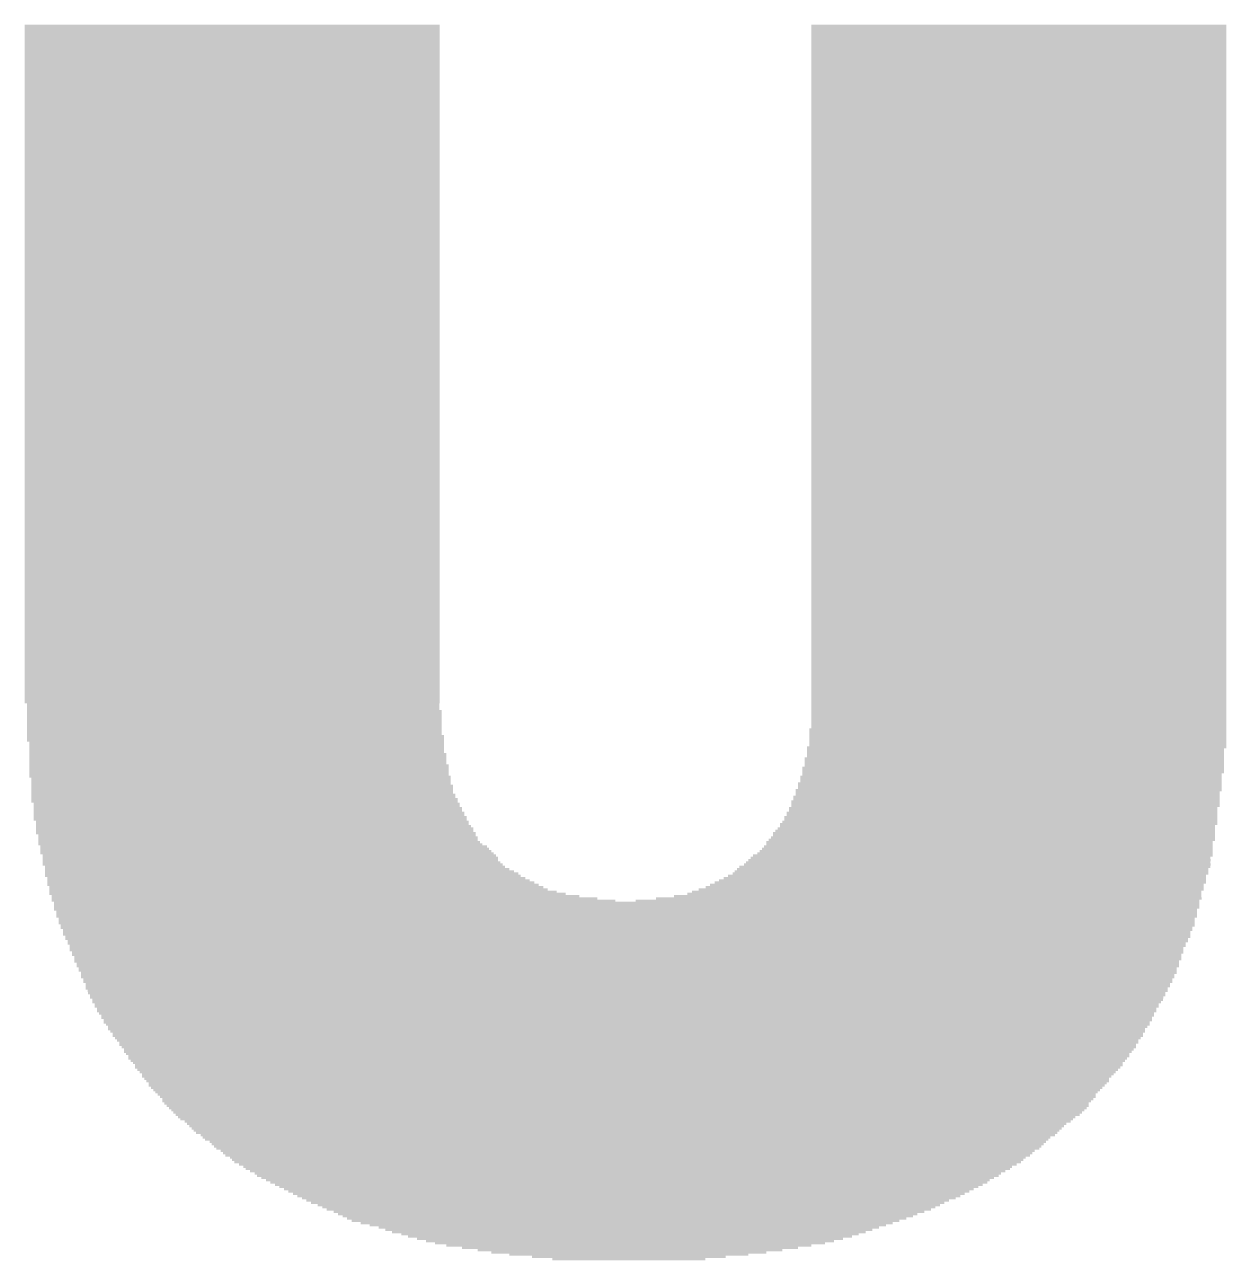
# Model space of a CAD drawing. Extents: x -8.2 to 30.2, y -5.3 to 52.8.
# Drawn here: x 15.989 to 18.697, y 39.113 to 41.897 of the extents above; entities that cross this region are included whole.
import ezdxf

# ---------------------------------------------------------------- set-up
doc = ezdxf.new("R2010")
doc.units = 0
doc.layers.add('22', color=6, linetype='CONTINUOUS')

# ---------------------------------------------------------------- blocks, each defined once
blk = doc.blocks.new('RECT')
blk.add_solid([(-0.5, -0.5), (0.5, -0.5), (-0.5, 0.5), (0.5, 0.5)])

msp = doc.modelspace()

# ---------------------------------------------------------------- block references
at = {"layer": '22', "yscale": 0.0051, "rotation": 180}
for p, xscale in [((16.4567, 41.8948), 0.9347), ((16.4567, 41.8897), 0.9347), ((16.4567, 41.8846), 0.9347), ((16.4567, 41.8795), 0.9347), ((16.4567, 41.8744), 0.9347), ((16.4567, 41.8694), 0.9347), ((18.2296, 41.8948), 0.9347), ((18.2296, 41.8897), 0.9347), ((18.2296, 41.8846), 0.9347), ((18.2296, 41.8795), 0.9347), ((18.2296, 41.8744), 0.9347), ((18.2296, 41.8694), 0.9347), ((16.4567, 41.8643), 0.9347), ((16.4567, 41.8592), 0.9347), ((16.4567, 41.8541), 0.9347), ((16.4567, 41.849), 0.9347), ((16.4567, 41.844), 0.9347), ((18.2296, 41.8643), 0.9347), ((18.2296, 41.8592), 0.9347), ((18.2296, 41.8541), 0.9347), ((18.2296, 41.849), 0.9347), ((18.2296, 41.844), 0.9347), ((16.4567, 41.8389), 0.9347), ((16.4567, 41.8338), 0.9347), ((16.4567, 41.8287), 0.9347), ((16.4567, 41.8236), 0.9347), ((16.4567, 41.8186), 0.9347), ((16.4567, 41.8135), 0.9347), ((18.2296, 41.8389), 0.9347), ((18.2296, 41.8338), 0.9347), ((18.2296, 41.8287), 0.9347), ((18.2296, 41.8236), 0.9347), ((18.2296, 41.8186), 0.9347), ((18.2296, 41.8135), 0.9347), ((16.4567, 41.8084), 0.9347), ((16.4567, 41.8033), 0.9347), ((16.4567, 41.7982), 0.9347), ((16.4567, 41.7932), 0.9347), ((16.4567, 41.7881), 0.9347), ((18.2296, 41.8084), 0.9347), ((18.2296, 41.8033), 0.9347), ((18.2296, 41.7982), 0.9347), ((18.2296, 41.7932), 0.9347), ((18.2296, 41.7881), 0.9347), ((16.4567, 41.783), 0.9347), ((16.4567, 41.7779), 0.9347), ((16.4567, 41.7728), 0.9347), ((16.4567, 41.7678), 0.9347), ((16.4567, 41.7627), 0.9347), ((16.4567, 41.7576), 0.9347), ((18.2296, 41.783), 0.9347), ((18.2296, 41.7779), 0.9347), ((18.2296, 41.7728), 0.9347), ((18.2296, 41.7678), 0.9347), ((18.2296, 41.7627), 0.9347), ((18.2296, 41.7576), 0.9347), ((16.4567, 41.7525), 0.9347), ((16.4567, 41.7474), 0.9347), ((16.4567, 41.7424), 0.9347), ((16.4567, 41.7373), 0.9347), ((16.4567, 41.7322), 0.9347), ((18.2296, 41.7525), 0.9347), ((18.2296, 41.7474), 0.9347), ((18.2296, 41.7424), 0.9347), ((18.2296, 41.7373), 0.9347), ((18.2296, 41.7322), 0.9347), ((16.4567, 41.7271), 0.9347), ((16.4567, 41.722), 0.9347), ((16.4567, 41.717), 0.9347), ((16.4567, 41.7119), 0.9347), ((16.4567, 41.7068), 0.9347), ((16.4567, 41.7017), 0.9347), ((18.2296, 41.7271), 0.9347), ((18.2296, 41.722), 0.9347), ((18.2296, 41.717), 0.9347), ((18.2296, 41.7119), 0.9347), ((18.2296, 41.7068), 0.9347), ((18.2296, 41.7017), 0.9347), ((16.4567, 41.6966), 0.9347), ((16.4567, 41.6916), 0.9347), ((16.4567, 41.6865), 0.9347), ((16.4567, 41.6814), 0.9347), ((16.4567, 41.6763), 0.9347), ((18.2296, 41.6966), 0.9347), ((18.2296, 41.6916), 0.9347), ((18.2296, 41.6865), 0.9347), ((18.2296, 41.6814), 0.9347), ((18.2296, 41.6763), 0.9347), ((16.4567, 41.6712), 0.9347), ((16.4567, 41.6662), 0.9347), ((16.4567, 41.6611), 0.9347), ((16.4567, 41.656), 0.9347), ((16.4567, 41.6509), 0.9347), ((16.4567, 41.6458), 0.9347), ((18.2296, 41.6712), 0.9347), ((18.2296, 41.6662), 0.9347), ((18.2296, 41.6611), 0.9347), ((18.2296, 41.656), 0.9347), ((18.2296, 41.6509), 0.9347), ((18.2296, 41.6458), 0.9347), ((16.4567, 41.6408), 0.9347), ((16.4567, 41.6357), 0.9347), ((16.4567, 41.6306), 0.9347), ((16.4567, 41.6255), 0.9347), ((16.4567, 41.6204), 0.9347), ((18.2296, 41.6408), 0.9347), ((18.2296, 41.6357), 0.9347), ((18.2296, 41.6306), 0.9347), ((18.2296, 41.6255), 0.9347), ((18.2296, 41.6204), 0.9347), ((16.4567, 41.6154), 0.9347), ((16.4567, 41.6103), 0.9347), ((16.4567, 41.6052), 0.9347), ((16.4567, 41.6001), 0.9347), ((16.4567, 41.595), 0.9347), ((16.4567, 41.59), 0.9347), ((18.2296, 41.6154), 0.9347), ((18.2296, 41.6103), 0.9347), ((18.2296, 41.6052), 0.9347), ((18.2296, 41.6001), 0.9347), ((18.2296, 41.595), 0.9347), ((18.2296, 41.59), 0.9347), ((16.4567, 41.5849), 0.9347), ((16.4567, 41.5798), 0.9347), ((16.4567, 41.5747), 0.9347), ((16.4567, 41.5696), 0.9347), ((16.4567, 41.5646), 0.9347), ((18.2296, 41.5849), 0.9347), ((18.2296, 41.5798), 0.9347), ((18.2296, 41.5747), 0.9347), ((18.2296, 41.5696), 0.9347), ((18.2296, 41.5646), 0.9347), ((16.4567, 41.5595), 0.9347), ((16.4567, 41.5544), 0.9347), ((16.4567, 41.5493), 0.9347), ((16.4567, 41.5442), 0.9347), ((16.4567, 41.5392), 0.9347), ((16.4567, 41.5341), 0.9347), ((18.2296, 41.5595), 0.9347), ((18.2296, 41.5544), 0.9347), ((18.2296, 41.5493), 0.9347), ((18.2296, 41.5442), 0.9347), ((18.2296, 41.5392), 0.9347), ((18.2296, 41.5341), 0.9347), ((16.4567, 41.529), 0.9347), ((16.4567, 41.5239), 0.9347), ((16.4567, 41.5188), 0.9347), ((16.4567, 41.5138), 0.9347), ((16.4567, 41.5087), 0.9347), ((18.2296, 41.529), 0.9347), ((18.2296, 41.5239), 0.9347), ((18.2296, 41.5188), 0.9347), ((18.2296, 41.5138), 0.9347), ((18.2296, 41.5087), 0.9347), ((16.4567, 41.5036), 0.9347), ((16.4567, 41.4985), 0.9347), ((16.4567, 41.4934), 0.9347), ((16.4567, 41.4884), 0.9347), ((16.4567, 41.4833), 0.9347), ((16.4567, 41.4782), 0.9347), ((18.2296, 41.5036), 0.9347), ((18.2296, 41.4985), 0.9347), ((18.2296, 41.4934), 0.9347), ((18.2296, 41.4884), 0.9347), ((18.2296, 41.4833), 0.9347), ((18.2296, 41.4782), 0.9347), ((16.4567, 41.4731), 0.9347), ((16.4567, 41.468), 0.9347), ((16.4567, 41.463), 0.9347), ((16.4567, 41.4579), 0.9347), ((16.4567, 41.4528), 0.9347), ((18.2296, 41.4731), 0.9347), ((18.2296, 41.468), 0.9347), ((18.2296, 41.463), 0.9347), ((18.2296, 41.4579), 0.9347), ((18.2296, 41.4528), 0.9347), ((16.4567, 41.4477), 0.9347), ((16.4567, 41.4426), 0.9347), ((16.4567, 41.4376), 0.9347), ((16.4567, 41.4325), 0.9347), ((16.4567, 41.4274), 0.9347), ((16.4567, 41.4223), 0.9347), ((18.2296, 41.4477), 0.9347), ((18.2296, 41.4426), 0.9347), ((18.2296, 41.4376), 0.9347), ((18.2296, 41.4325), 0.9347), ((18.2296, 41.4274), 0.9347), ((18.2296, 41.4223), 0.9347), ((16.4567, 41.4172), 0.9347), ((16.4567, 41.4122), 0.9347), ((16.4567, 41.4071), 0.9347), ((16.4567, 41.402), 0.9347), ((16.4567, 41.3969), 0.9347), ((18.2296, 41.4172), 0.9347), ((18.2296, 41.4122), 0.9347), ((18.2296, 41.4071), 0.9347), ((18.2296, 41.402), 0.9347), ((18.2296, 41.3969), 0.9347), ((16.4567, 41.3918), 0.9347), ((16.4567, 41.3868), 0.9347), ((16.4567, 41.3817), 0.9347), ((16.4567, 41.3766), 0.9347), ((16.4567, 41.3715), 0.9347), ((16.4567, 41.3664), 0.9347), ((18.2296, 41.3918), 0.9347), ((18.2296, 41.3868), 0.9347), ((18.2296, 41.3817), 0.9347), ((18.2296, 41.3766), 0.9347), ((18.2296, 41.3715), 0.9347), ((18.2296, 41.3664), 0.9347), ((16.4567, 41.3614), 0.9347), ((16.4567, 41.3563), 0.9347), ((16.4567, 41.3512), 0.9347), ((16.4567, 41.3461), 0.9347), ((16.4567, 41.341), 0.9347), ((18.2296, 41.3614), 0.9347), ((18.2296, 41.3563), 0.9347), ((18.2296, 41.3512), 0.9347), ((18.2296, 41.3461), 0.9347), ((18.2296, 41.341), 0.9347), ((16.4567, 41.336), 0.9347), ((16.4567, 41.3309), 0.9347), ((16.4567, 41.3258), 0.9347), ((16.4567, 41.3207), 0.9347), ((16.4567, 41.3156), 0.9347), ((16.4567, 41.3106), 0.9347), ((18.2296, 41.336), 0.9347), ((18.2296, 41.3309), 0.9347), ((18.2296, 41.3258), 0.9347), ((18.2296, 41.3207), 0.9347), ((18.2296, 41.3156), 0.9347), ((18.2296, 41.3106), 0.9347), ((16.4567, 41.3055), 0.9347), ((16.4567, 41.3004), 0.9347), ((16.4567, 41.2953), 0.9347), ((16.4567, 41.2902), 0.9347), ((16.4567, 41.2852), 0.9347), ((18.2296, 41.3055), 0.9347), ((18.2296, 41.3004), 0.9347), ((18.2296, 41.2953), 0.9347), ((18.2296, 41.2902), 0.9347), ((18.2296, 41.2852), 0.9347), ((16.4567, 41.2801), 0.9347), ((16.4567, 41.275), 0.9347), ((16.4567, 41.2699), 0.9347), ((16.4567, 41.2648), 0.9347), ((16.4567, 41.2598), 0.9347), ((18.2296, 41.2801), 0.9347), ((18.2296, 41.275), 0.9347), ((18.2296, 41.2699), 0.9347), ((18.2296, 41.2648), 0.9347), ((18.2296, 41.2598), 0.9347), ((16.4567, 41.2547), 0.9347), ((16.4567, 41.2496), 0.9347), ((16.4567, 41.2445), 0.9347), ((16.4567, 41.2394), 0.9347), ((16.4567, 41.2344), 0.9347), ((16.4567, 41.2293), 0.9347), ((18.2296, 41.2547), 0.9347), ((18.2296, 41.2496), 0.9347), ((18.2296, 41.2445), 0.9347), ((18.2296, 41.2394), 0.9347), ((18.2296, 41.2344), 0.9347), ((18.2296, 41.2293), 0.9347), ((16.4567, 41.2242), 0.9347), ((16.4567, 41.2191), 0.9347), ((16.4567, 41.214), 0.9347), ((16.4567, 41.209), 0.9347), ((16.4567, 41.2039), 0.9347), ((18.2296, 41.2242), 0.9347), ((18.2296, 41.2191), 0.9347), ((18.2296, 41.214), 0.9347), ((18.2296, 41.209), 0.9347), ((18.2296, 41.2039), 0.9347), ((16.4567, 41.1988), 0.9347), ((16.4567, 41.1937), 0.9347), ((16.4567, 41.1886), 0.9347), ((16.4567, 41.1836), 0.9347), ((16.4567, 41.1785), 0.9347), ((16.4567, 41.1734), 0.9347), ((18.2296, 41.1988), 0.9347), ((18.2296, 41.1937), 0.9347), ((18.2296, 41.1886), 0.9347), ((18.2296, 41.1836), 0.9347), ((18.2296, 41.1785), 0.9347), ((18.2296, 41.1734), 0.9347), ((16.4567, 41.1683), 0.9347), ((16.4567, 41.1632), 0.9347), ((16.4567, 41.1582), 0.9347), ((16.4567, 41.1531), 0.9347), ((16.4567, 41.148), 0.9347), ((18.2296, 41.1683), 0.9347), ((18.2296, 41.1632), 0.9347), ((18.2296, 41.1582), 0.9347), ((18.2296, 41.1531), 0.9347), ((18.2296, 41.148), 0.9347), ((16.4567, 41.1429), 0.9347), ((16.4567, 41.1378), 0.9347), ((16.4567, 41.1328), 0.9347), ((16.4567, 41.1277), 0.9347), ((16.4567, 41.1226), 0.9347), ((16.4567, 41.1175), 0.9347), ((18.2296, 41.1429), 0.9347), ((18.2296, 41.1378), 0.9347), ((18.2296, 41.1328), 0.9347), ((18.2296, 41.1277), 0.9347), ((18.2296, 41.1226), 0.9347), ((18.2296, 41.1175), 0.9347), ((16.4567, 41.1124), 0.9347), ((16.4567, 41.1074), 0.9347), ((16.4567, 41.1023), 0.9347), ((16.4567, 41.0972), 0.9347), ((16.4567, 41.0921), 0.9347), ((18.2296, 41.1124), 0.9347), ((18.2296, 41.1074), 0.9347), ((18.2296, 41.1023), 0.9347), ((18.2296, 41.0972), 0.9347), ((18.2296, 41.0921), 0.9347), ((16.4567, 41.087), 0.9347), ((16.4567, 41.082), 0.9347), ((16.4567, 41.0769), 0.9347), ((16.4567, 41.0718), 0.9347), ((16.4567, 41.0667), 0.9347), ((16.4567, 41.0616), 0.9347), ((18.2296, 41.087), 0.9347), ((18.2296, 41.082), 0.9347), ((18.2296, 41.0769), 0.9347), ((18.2296, 41.0718), 0.9347), ((18.2296, 41.0667), 0.9347), ((18.2296, 41.0616), 0.9347), ((16.4567, 41.0566), 0.9347), ((16.4567, 41.0515), 0.9347), ((16.4567, 41.0464), 0.9347), ((16.4567, 41.0413), 0.9347), ((16.4567, 41.0362), 0.9347), ((18.2296, 41.0566), 0.9347), ((18.2296, 41.0515), 0.9347), ((18.2296, 41.0464), 0.9347), ((18.2296, 41.0413), 0.9347), ((18.2296, 41.0362), 0.9347), ((16.4567, 41.0312), 0.9347), ((16.4567, 41.0261), 0.9347), ((16.4567, 41.021), 0.9347), ((16.4567, 41.0159), 0.9347), ((16.4567, 41.0108), 0.9347), ((16.4567, 41.0058), 0.9347), ((18.2296, 41.0312), 0.9347), ((18.2296, 41.0261), 0.9347), ((18.2296, 41.021), 0.9347), ((18.2296, 41.0159), 0.9347), ((18.2296, 41.0108), 0.9347), ((18.2296, 41.0058), 0.9347), ((16.4567, 41.0007), 0.9347), ((16.4567, 40.9956), 0.9347), ((16.4567, 40.9905), 0.9347), ((16.4567, 40.9854), 0.9347), ((16.4567, 40.9804), 0.9347), ((18.2296, 41.0007), 0.9347), ((18.2296, 40.9956), 0.9347), ((18.2296, 40.9905), 0.9347), ((18.2296, 40.9854), 0.9347), ((18.2296, 40.9804), 0.9347), ((16.4567, 40.9753), 0.9347), ((16.4567, 40.9702), 0.9347), ((16.4567, 40.9651), 0.9347), ((16.4567, 40.96), 0.9347), ((16.4567, 40.955), 0.9347), ((16.4567, 40.9499), 0.9347), ((18.2296, 40.9753), 0.9347), ((18.2296, 40.9702), 0.9347), ((18.2296, 40.9651), 0.9347), ((18.2296, 40.96), 0.9347), ((18.2296, 40.955), 0.9347), ((18.2296, 40.9499), 0.9347), ((16.4567, 40.9448), 0.9347), ((16.4567, 40.9397), 0.9347), ((16.4567, 40.9346), 0.9347), ((16.4567, 40.9296), 0.9347), ((16.4567, 40.9245), 0.9347), ((18.2296, 40.9448), 0.9347), ((18.2296, 40.9397), 0.9347), ((18.2296, 40.9346), 0.9347), ((18.2296, 40.9296), 0.9347), ((18.2296, 40.9245), 0.9347), ((16.4567, 40.9194), 0.9347), ((16.4567, 40.9143), 0.9347), ((16.4567, 40.9092), 0.9347), ((16.4567, 40.9042), 0.9347), ((16.4567, 40.8991), 0.9347), ((16.4567, 40.894), 0.9347), ((18.2296, 40.9194), 0.9347), ((18.2296, 40.9143), 0.9347), ((18.2296, 40.9092), 0.9347), ((18.2296, 40.9042), 0.9347), ((18.2296, 40.8991), 0.9347), ((18.2296, 40.894), 0.9347), ((16.4567, 40.8889), 0.9347), ((16.4567, 40.8838), 0.9347), ((16.4567, 40.8788), 0.9347), ((16.4567, 40.8737), 0.9347), ((16.4567, 40.8686), 0.9347), ((18.2296, 40.8889), 0.9347), ((18.2296, 40.8838), 0.9347), ((18.2296, 40.8788), 0.9347), ((18.2296, 40.8737), 0.9347), ((18.2296, 40.8686), 0.9347), ((16.4567, 40.8635), 0.9347), ((16.4567, 40.8584), 0.9347), ((16.4567, 40.8534), 0.9347), ((16.4567, 40.8483), 0.9347), ((16.4567, 40.8432), 0.9347), ((16.4567, 40.8381), 0.9347), ((18.2296, 40.8635), 0.9347), ((18.2296, 40.8584), 0.9347), ((18.2296, 40.8534), 0.9347), ((18.2296, 40.8483), 0.9347), ((18.2296, 40.8432), 0.9347), ((18.2296, 40.8381), 0.9347), ((16.4567, 40.833), 0.9347), ((16.4567, 40.828), 0.9347), ((16.4567, 40.8229), 0.9347), ((16.4567, 40.8178), 0.9347), ((16.4567, 40.8127), 0.9347), ((18.2296, 40.833), 0.9347), ((18.2296, 40.828), 0.9347), ((18.2296, 40.8229), 0.9347), ((18.2296, 40.8178), 0.9347), ((18.2296, 40.8127), 0.9347), ((16.4567, 40.8076), 0.9347), ((16.4567, 40.8026), 0.9347), ((16.4567, 40.7975), 0.9347), ((16.4567, 40.7924), 0.9347), ((16.4567, 40.7873), 0.9347), ((16.4567, 40.7822), 0.9347), ((18.2296, 40.8076), 0.9347), ((18.2296, 40.8026), 0.9347), ((18.2296, 40.7975), 0.9347), ((18.2296, 40.7924), 0.9347), ((18.2296, 40.7873), 0.9347), ((18.2296, 40.7822), 0.9347), ((16.4567, 40.7772), 0.9347), ((16.4567, 40.7721), 0.9347), ((16.4567, 40.767), 0.9347), ((16.4567, 40.7619), 0.9347), ((16.4567, 40.7568), 0.9347), ((18.2296, 40.7772), 0.9347), ((18.2296, 40.7721), 0.9347), ((18.2296, 40.767), 0.9347), ((18.2296, 40.7619), 0.9347), ((18.2296, 40.7568), 0.9347), ((16.4567, 40.7518), 0.9347), ((16.4567, 40.7467), 0.9347), ((16.4567, 40.7416), 0.9347), ((16.4567, 40.7365), 0.9347), ((16.4567, 40.7314), 0.9347), ((16.4567, 40.7264), 0.9347), ((18.2296, 40.7518), 0.9347), ((18.2296, 40.7467), 0.9347), ((18.2296, 40.7416), 0.9347), ((18.2296, 40.7365), 0.9347), ((18.2296, 40.7314), 0.9347), ((18.2296, 40.7264), 0.9347), ((16.4567, 40.7213), 0.9347), ((16.4567, 40.7162), 0.9347), ((16.4567, 40.7111), 0.9347), ((16.4567, 40.706), 0.9347), ((16.4567, 40.701), 0.9347), ((18.2296, 40.7213), 0.9347), ((18.2296, 40.7162), 0.9347), ((18.2296, 40.7111), 0.9347), ((18.2296, 40.706), 0.9347), ((18.2296, 40.701), 0.9347), ((16.4567, 40.6959), 0.9347), ((16.4567, 40.6908), 0.9347), ((16.4567, 40.6857), 0.9347), ((16.4567, 40.6806), 0.9347), ((16.4567, 40.6756), 0.9347), ((16.4567, 40.6705), 0.9347), ((18.2296, 40.6959), 0.9347), ((18.2296, 40.6908), 0.9347), ((18.2296, 40.6857), 0.9347), ((18.2296, 40.6806), 0.9347), ((18.2296, 40.6756), 0.9347), ((18.2296, 40.6705), 0.9347), ((16.4567, 40.6654), 0.9347), ((16.4567, 40.6603), 0.9347), ((16.4567, 40.6552), 0.9347), ((16.4567, 40.6502), 0.9347), ((16.4567, 40.6451), 0.9347), ((18.2296, 40.6654), 0.9347), ((18.2296, 40.6603), 0.9347), ((18.2296, 40.6552), 0.9347), ((18.2296, 40.6502), 0.9347), ((18.2296, 40.6451), 0.9347), ((16.4567, 40.64), 0.9347), ((16.4567, 40.6349), 0.9347), ((16.4567, 40.6298), 0.9347), ((16.4567, 40.6248), 0.9347), ((16.4567, 40.6197), 0.9347), ((16.4567, 40.6146), 0.9347), ((18.2296, 40.64), 0.9347), ((18.2296, 40.6349), 0.9347), ((18.2296, 40.6298), 0.9347), ((18.2296, 40.6248), 0.9347), ((18.2296, 40.6197), 0.9347), ((18.2296, 40.6146), 0.9347), ((16.4567, 40.6095), 0.9347), ((16.4567, 40.6044), 0.9347), ((16.4567, 40.5994), 0.9347), ((16.4567, 40.5943), 0.9347), ((16.4567, 40.5892), 0.9347), ((18.2296, 40.6095), 0.9347), ((18.2296, 40.6044), 0.9347), ((18.2296, 40.5994), 0.9347), ((18.2296, 40.5943), 0.9347), ((18.2296, 40.5892), 0.9347), ((16.4567, 40.5841), 0.9347), ((16.4567, 40.579), 0.9347), ((16.4567, 40.574), 0.9347), ((16.4567, 40.5689), 0.9347), ((16.4567, 40.5638), 0.9347), ((18.2296, 40.5841), 0.9347), ((18.2296, 40.579), 0.9347), ((18.2296, 40.574), 0.9347), ((18.2296, 40.5689), 0.9347), ((18.2296, 40.5638), 0.9347), ((16.4567, 40.5587), 0.9347), ((16.4567, 40.5536), 0.9347), ((16.4567, 40.5486), 0.9347), ((16.4567, 40.5435), 0.9347), ((16.4567, 40.5384), 0.9347), ((16.4567, 40.5333), 0.9347), ((18.2296, 40.5587), 0.9347), ((18.2296, 40.5536), 0.9347), ((18.2296, 40.5486), 0.9347), ((18.2296, 40.5435), 0.9347), ((18.2296, 40.5384), 0.9347), ((18.2296, 40.5333), 0.9347), ((16.4567, 40.5282), 0.9347), ((16.4567, 40.5232), 0.9347), ((16.4567, 40.5181), 0.9347), ((16.4567, 40.513), 0.9347), ((16.4567, 40.5079), 0.9347), ((18.2296, 40.5282), 0.9347), ((18.2296, 40.5232), 0.9347), ((18.2296, 40.5181), 0.9347), ((18.2296, 40.513), 0.9347), ((18.2296, 40.5079), 0.9347), ((16.4567, 40.5028), 0.9347), ((16.4567, 40.4978), 0.9347), ((16.4567, 40.4927), 0.9347), ((16.4567, 40.4876), 0.9347), ((16.4567, 40.4825), 0.9347), ((16.4567, 40.4774), 0.9347), ((18.2296, 40.5028), 0.9347), ((18.2296, 40.4978), 0.9347), ((18.2296, 40.4927), 0.9347), ((18.2296, 40.4876), 0.9347), ((18.2296, 40.4825), 0.9347), ((18.2296, 40.4774), 0.9347), ((16.4567, 40.4724), 0.9347), ((16.4567, 40.4673), 0.9347), ((16.4567, 40.4622), 0.9347), ((16.4567, 40.4571), 0.9347), ((16.4567, 40.452), 0.9347), ((18.2296, 40.4724), 0.9347), ((18.2296, 40.4673), 0.9347), ((18.2296, 40.4622), 0.9347), ((18.2296, 40.4571), 0.9347), ((18.2296, 40.452), 0.9347), ((16.4567, 40.447), 0.9347), ((16.4567, 40.4419), 0.9347), ((16.4567, 40.4368), 0.9347), ((16.4567, 40.4317), 0.9347), ((16.4567, 40.4266), 0.9347), ((16.4567, 40.4216), 0.9347), ((18.2296, 40.447), 0.9347), ((18.2296, 40.4419), 0.9347), ((18.2296, 40.4368), 0.9347), ((18.2296, 40.4317), 0.9347), ((18.2296, 40.4266), 0.9347), ((18.2296, 40.4216), 0.9347), ((16.4567, 40.4165), 0.9347), ((16.4567, 40.4114), 0.9347), ((16.4567, 40.4063), 0.9347), ((16.4567, 40.4012), 0.9347), ((16.4567, 40.3962), 0.9347), ((18.2296, 40.4165), 0.9347), ((18.2296, 40.4114), 0.9347), ((18.2296, 40.4063), 0.9347), ((18.2296, 40.4012), 0.9347), ((18.2296, 40.3962), 0.9347), ((16.4567, 40.3911), 0.9347), ((16.4567, 40.386), 0.9347), ((16.4567, 40.3809), 0.9347), ((16.4567, 40.3758), 0.9347), ((16.4567, 40.3708), 0.9347), ((16.4592, 40.3657), 0.9296), ((18.2296, 40.3911), 0.9347), ((18.2296, 40.386), 0.9347), ((18.2296, 40.3809), 0.9347), ((18.2296, 40.3758), 0.9347), ((18.2296, 40.3708), 0.9347), ((18.2296, 40.3657), 0.9347), ((16.4592, 40.3606), 0.9296), ((16.4592, 40.3555), 0.9296), ((16.4617, 40.3504), 0.9347), ((16.4617, 40.3454), 0.9347), ((16.4617, 40.3403), 0.9347), ((18.2296, 40.3606), 0.9347), ((18.2296, 40.3555), 0.9347), ((18.2296, 40.3504), 0.9347), ((18.2296, 40.3454), 0.9347), ((18.2296, 40.3403), 0.9347), ((16.4617, 40.3352), 0.9347), ((16.4617, 40.3301), 0.9347), ((16.4617, 40.325), 0.9347), ((16.4617, 40.32), 0.9347), ((16.4617, 40.3149), 0.9347), ((16.4617, 40.3098), 0.9347), ((18.227, 40.3098), 0.9398), ((18.2296, 40.3352), 0.9347), ((18.2296, 40.3301), 0.9347), ((18.2296, 40.325), 0.9347), ((18.2296, 40.32), 0.9347), ((18.2296, 40.3149), 0.9347), ((16.4617, 40.3047), 0.9347), ((16.4617, 40.2996), 0.9347), ((16.4643, 40.2946), 0.9398), ((16.4643, 40.2895), 0.9398), ((16.4643, 40.2844), 0.9398), ((18.227, 40.3047), 0.9398), ((18.227, 40.2996), 0.9398), ((18.227, 40.2946), 0.9398), ((18.227, 40.2895), 0.9398), ((18.227, 40.2844), 0.9398), ((16.4668, 40.2793), 0.9347), ((16.4668, 40.2742), 0.9347), ((16.4668, 40.2692), 0.9347), ((16.4668, 40.2641), 0.9347), ((16.4668, 40.259), 0.9347), ((16.4694, 40.2539), 0.9398), ((18.2245, 40.2692), 0.9449), ((18.222, 40.2641), 0.9398), ((18.222, 40.259), 0.9398), ((18.222, 40.2539), 0.9398), ((18.227, 40.2793), 0.9398), ((18.227, 40.2742), 0.9398), ((16.4694, 40.2488), 0.9398), ((16.4694, 40.2438), 0.9398), ((16.4694, 40.2387), 0.9398), ((16.4694, 40.2336), 0.9398), ((16.4719, 40.2285), 0.9449), ((18.2194, 40.2438), 0.9449), ((18.2194, 40.2387), 0.9449), ((18.2194, 40.2336), 0.9449), ((18.2194, 40.2285), 0.9449), ((18.222, 40.2488), 0.9398), ((16.4744, 40.2031), 0.95), ((16.4719, 40.2234), 0.9449), ((16.4719, 40.2184), 0.9449), ((16.4719, 40.2133), 0.9449), ((16.4719, 40.2082), 0.9449), ((16.477, 40.198), 0.9449), ((18.2118, 40.2031), 0.95), ((18.2118, 40.198), 0.95), ((18.2169, 40.2234), 0.95), ((18.2169, 40.2184), 0.95), ((18.2169, 40.2133), 0.95), ((18.2143, 40.2082), 0.9449), ((16.4795, 40.1828), 0.95), ((16.4795, 40.1777), 0.95), ((16.4795, 40.1726), 0.95), ((16.477, 40.193), 0.9449), ((16.477, 40.1879), 0.9449), ((18.2067, 40.1726), 0.9601), ((18.2093, 40.1879), 0.955), ((18.2093, 40.1828), 0.955), ((18.2093, 40.1777), 0.955), ((18.2118, 40.193), 0.95), ((16.4795, 40.1676), 0.95), ((16.4821, 40.1625), 0.955), ((16.4821, 40.1574), 0.955), ((16.4846, 40.1523), 0.9601), ((16.4846, 40.1472), 0.9601), ((16.4897, 40.1422), 0.9601), ((18.1991, 40.1472), 0.9652), ((18.1991, 40.1422), 0.9652), ((18.2016, 40.1574), 0.9601), ((18.2016, 40.1523), 0.9601), ((18.2042, 40.1676), 0.955), ((18.2042, 40.1625), 0.955), ((16.4922, 40.132), 0.9652), ((16.4922, 40.1269), 0.9652), ((16.4897, 40.1371), 0.9601), ((16.4948, 40.1218), 0.9703), ((16.4948, 40.1168), 0.9703), ((18.1915, 40.1218), 0.9703), ((18.1915, 40.1168), 0.9703), ((18.194, 40.132), 0.9652), ((18.194, 40.1269), 0.9652), ((18.1991, 40.1371), 0.9652), ((16.4973, 40.1117), 0.9754), ((16.4973, 40.1066), 0.9754), ((16.5024, 40.1015), 0.9754), ((16.5024, 40.0964), 0.9754), ((16.5049, 40.0914), 0.9804), ((16.5075, 40.0863), 0.9855), ((18.1788, 40.0863), 0.9855), ((18.1813, 40.0914), 0.9804), ((18.1839, 40.0964), 0.9855), ((18.1864, 40.1015), 0.9804), ((18.1889, 40.1117), 0.9754), ((18.1889, 40.1066), 0.9754), ((16.5075, 40.0812), 0.9855), ((16.51, 40.0761), 0.9906), ((16.5125, 40.071), 0.9855), ((16.5151, 40.066), 0.9906), ((16.5151, 40.0609), 0.9906), ((18.1686, 40.0609), 1.0058), ((18.1712, 40.066), 1.0008), ((18.1737, 40.0761), 0.9957), ((18.1737, 40.071), 0.9957), ((18.1762, 40.0812), 0.9906), ((16.5176, 40.0558), 0.9957), ((16.5202, 40.0507), 1.0008), ((16.5278, 40.0456), 1.0058), ((16.5303, 40.0406), 1.0109), ((16.5329, 40.0355), 1.016), ((16.5354, 40.0304), 1.0211), ((18.1534, 40.0304), 1.0262), ((18.1559, 40.0355), 1.0211), ((18.1585, 40.0406), 1.016), ((18.161, 40.0456), 1.0109), ((18.1635, 40.0558), 1.0058), ((18.1635, 40.0507), 1.0058), ((16.543, 40.0202), 1.0262), ((16.543, 40.0152), 1.0262), ((16.5405, 40.0253), 1.0211), ((16.5456, 40.0101), 1.0312), ((16.5481, 40.005), 1.0363), ((18.1356, 40.005), 1.0516), ((18.1381, 40.0101), 1.0465), ((18.1407, 40.0152), 1.0414), ((18.1432, 40.0202), 1.0363), ((18.1483, 40.0253), 1.0363), ((16.5583, 39.9948), 1.0465), ((16.5633, 39.9898), 1.0566), ((16.5684, 39.9847), 1.0668), ((16.5532, 39.9999), 1.0363), ((16.571, 39.9796), 1.0719), ((16.5786, 39.9745), 1.077), ((18.1077, 39.9745), 1.0871), ((18.1127, 39.9796), 1.077), ((18.1204, 39.9847), 1.0719), ((18.1229, 39.9898), 1.0668), ((18.1254, 39.9948), 1.0617), ((18.1305, 39.9999), 1.0617), ((16.5887, 39.9644), 1.0973), ((16.5938, 39.9593), 1.1074), ((16.5837, 39.9694), 1.0871), ((16.6065, 39.9491), 1.1227), ((16.6014, 39.9542), 1.1125), ((18.0772, 39.9491), 1.1379), ((18.0848, 39.9542), 1.1227), ((18.0899, 39.9593), 1.1125), ((18.0975, 39.9644), 1.1074), ((18.1026, 39.9694), 1.0973), ((16.6268, 39.939), 1.1633), ((16.6167, 39.944), 1.143), ((16.6649, 39.9288), 1.2294), ((16.6446, 39.9339), 1.1887), ((16.6853, 39.9237), 1.27), ((17.3457, 39.9186), 2.5806), ((18.001, 39.9237), 1.27), ((18.0264, 39.9288), 1.2294), ((18.0467, 39.9339), 1.1887), ((18.0619, 39.939), 1.1582), ((18.067, 39.944), 1.1481), ((17.3431, 39.9034), 2.5756), ((17.3457, 39.9136), 2.5806), ((17.3457, 39.9085), 2.5806), ((17.3457, 39.8983), 2.5705), ((17.3457, 39.8932), 2.5705), ((17.3457, 39.8882), 2.5705), ((17.3457, 39.8831), 2.5603), ((17.3457, 39.878), 2.5603), ((17.3457, 39.8729), 2.5603), ((17.3482, 39.8678), 2.5552), ((17.3457, 39.8628), 2.5502), ((17.3482, 39.8577), 2.5451), ((17.3457, 39.8526), 2.54), ((17.3457, 39.8475), 2.54), ((17.3482, 39.8424), 2.5349), ((17.3457, 39.8374), 2.5298), ((17.3482, 39.8323), 2.5248), ((17.3457, 39.8272), 2.5197), ((17.3482, 39.8221), 2.5146), ((17.3457, 39.817), 2.5095), ((17.3457, 39.812), 2.5095), ((17.3482, 39.8069), 2.5044), ((17.3457, 39.8018), 2.4994), ((17.3482, 39.7967), 2.4943), ((17.3482, 39.7916), 2.4943), ((17.3457, 39.7866), 2.4892), ((17.3482, 39.7815), 2.4841), ((17.3482, 39.7764), 2.4841), ((17.3482, 39.7713), 2.474), ((17.3482, 39.7662), 2.474), ((17.3507, 39.7612), 2.4689), ((17.3482, 39.7561), 2.4638), ((17.3482, 39.751), 2.4638), ((17.3482, 39.7459), 2.4536), ((17.3482, 39.7408), 2.4536), ((17.3482, 39.7358), 2.4435), ((17.3482, 39.7307), 2.4435), ((17.3457, 39.7256), 2.4384), ((17.3482, 39.7205), 2.4333), ((17.3457, 39.7154), 2.4282), ((17.3482, 39.7104), 2.4232), ((17.3457, 39.7053), 2.4181), ((17.3482, 39.7002), 2.413), ((17.3457, 39.6951), 2.4079), ((17.3457, 39.69), 2.3978), ((17.3457, 39.685), 2.3978), ((17.3457, 39.6799), 2.3876), ((17.3457, 39.6748), 2.3876), ((17.3457, 39.6697), 2.3774), ((17.3482, 39.6646), 2.3724), ((17.3457, 39.6596), 2.3673), ((17.3482, 39.6545), 2.3622), ((17.3457, 39.6494), 2.3571), ((17.3482, 39.6443), 2.352), ((17.3482, 39.6392), 2.3419), ((17.3457, 39.6342), 2.3368), ((17.3482, 39.6291), 2.3317), ((17.3482, 39.624), 2.3216), ((17.3482, 39.6189), 2.3216), ((17.3482, 39.6138), 2.3114), ((17.3482, 39.6088), 2.3012), ((17.3507, 39.6037), 2.2962), ((17.3482, 39.5986), 2.2911), ((17.3507, 39.5935), 2.286), ((17.3507, 39.5884), 2.2758), ((17.3482, 39.5834), 2.2708), ((17.3482, 39.5783), 2.2606), ((17.3507, 39.5732), 2.2555), ((17.3482, 39.5681), 2.2504), ((17.3482, 39.563), 2.2403), ((17.3482, 39.558), 2.2301), ((17.3507, 39.5529), 2.225), ((17.3482, 39.5478), 2.22), ((17.3482, 39.5427), 2.2098), ((17.3482, 39.5376), 2.1996), ((17.3482, 39.5326), 2.1895), ((17.3457, 39.5275), 2.1844), ((17.3457, 39.5224), 2.1742), ((17.3482, 39.5173), 2.1692), ((17.3482, 39.5122), 2.159), ((17.3457, 39.5072), 2.1539), ((17.3457, 39.5021), 2.1438), ((17.3457, 39.497), 2.1336), ((17.3457, 39.4919), 2.1234), ((17.3457, 39.4868), 2.1133), ((17.3482, 39.4818), 2.1082), ((17.3482, 39.4767), 2.098), ((17.3457, 39.4716), 2.093), ((17.3457, 39.4665), 2.0828), ((17.3482, 39.4614), 2.0777), ((17.3482, 39.4564), 2.0676), ((17.3482, 39.4513), 2.0574), ((17.3482, 39.4462), 2.0472), ((17.3482, 39.4411), 2.0371), ((17.3457, 39.436), 2.0218), ((17.3457, 39.431), 2.0117), ((17.3482, 39.4259), 1.9964), ((17.3457, 39.4208), 1.9812), ((17.3457, 39.4157), 1.971), ((17.3457, 39.4106), 1.9609), ((17.3457, 39.4056), 1.9507), ((17.3457, 39.4005), 1.9406), ((17.3482, 39.3954), 1.9253), ((17.3457, 39.3903), 1.9101), ((17.3457, 39.3852), 1.8999), ((17.3482, 39.3802), 1.8847), ((17.3482, 39.3751), 1.8745), ((17.3482, 39.37), 1.8644), ((17.3482, 39.3649), 1.8542), ((17.3482, 39.3598), 1.8339), ((17.3482, 39.3548), 1.8237), ((17.3482, 39.3497), 1.8136), ((17.3482, 39.3446), 1.7932), ((17.3482, 39.3395), 1.7831), ((17.3482, 39.3344), 1.7729), ((17.3482, 39.3294), 1.7526), ((17.3482, 39.3243), 1.7323), ((17.3482, 39.3192), 1.7221), ((17.3482, 39.3141), 1.7018), ((17.3482, 39.309), 1.6815), ((17.3482, 39.304), 1.6713), ((17.3482, 39.2989), 1.651), ((17.3482, 39.2938), 1.6307), ((17.3507, 39.2887), 1.6154), ((17.3507, 39.2836), 1.5951), ((17.3507, 39.2786), 1.5748), ((17.3507, 39.2735), 1.5545), ((17.3507, 39.2684), 1.5342), ((17.3507, 39.2633), 1.5138), ((17.3507, 39.2582), 1.4935), ((17.3507, 39.2532), 1.4732), ((17.3482, 39.2481), 1.4478), ((17.3482, 39.243), 1.4275), ((17.3507, 39.2379), 1.4021), ((17.3507, 39.2328), 1.3818), ((17.3507, 39.2278), 1.3614), ((17.3507, 39.2227), 1.331), ((17.3482, 39.2176), 1.3056), ((17.3482, 39.2125), 1.2852), ((17.3457, 39.2074), 1.2598), ((17.3431, 39.2024), 1.2344), ((17.3457, 39.1973), 1.1989), ((17.3482, 39.1922), 1.1633), ((17.3507, 39.1871), 1.1278), ((17.3507, 39.182), 1.0973), ((17.3507, 39.177), 1.0668), ((17.3533, 39.1719), 1.0312), ((17.3533, 39.1668), 1.0008), ((17.3533, 39.1617), 0.9601), ((17.3533, 39.1566), 0.9195), ((17.3533, 39.1516), 0.8788), ((17.3507, 39.1465), 0.823), ((17.3533, 39.1414), 0.7569), ((17.3533, 39.1363), 0.6858), ((17.3507, 39.1312), 0.6198), ((17.3507, 39.1262), 0.5385), ((17.3507, 39.1211), 0.4369), ((17.3507, 39.116), 0.3454)]:
    msp.add_blockref('RECT', p, dxfattribs=dict(at, xscale=xscale))

doc.saveas('drawing.dxf')
